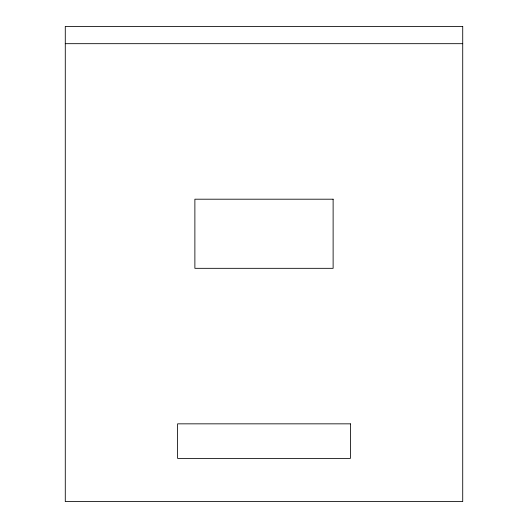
<?xml version="1.0" encoding="UTF-8"?>
<svg xmlns="http://www.w3.org/2000/svg" width="528" height="528" viewBox="0 0 528 528"><rect width="100%" height="100%" fill="white"/><g stroke="black" fill="none" stroke-linecap="round" stroke-linejoin="round"><path stroke-width="0.79" d="M65.281 43.679L462.719 43.679M462.719 26.4L65.281 26.4L65.281 501.6L462.719 501.6L462.719 26.4M333.122 199.201L194.878 199.201L194.878 268.323L333.122 268.323L333.122 199.201M350.401 423.839L177.599 423.839L177.599 458.403L350.401 458.403L350.401 423.839"/></g></svg>
